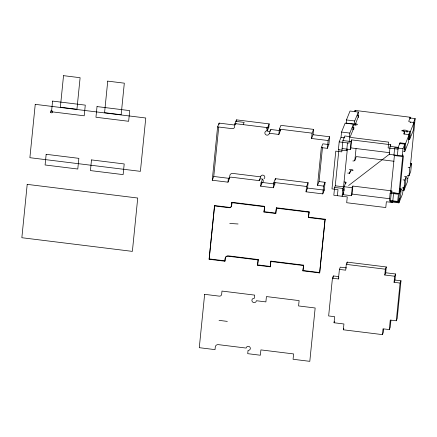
<?xml version="1.0" encoding="UTF-8"?>
<svg xmlns="http://www.w3.org/2000/svg" width="437" height="437" viewBox="0 0 437 437"><rect width="100%" height="100%" fill="white"/><g stroke="black" fill="none" stroke-linecap="round" stroke-linejoin="round"><path stroke-width="0.66" d="M346.224 123.447L346.432 119.94L350.032 111.036L358.324 112.058L358.029 116.794M354.478 125.179L354.462 124.064L346.115 123.119M349.726 173.32L349.747 171.949L349.425 173.276M264.063 178.711A2.092 2.005 22 0 0 263.719 175.363A2.092 2.005 22 0 0 260.665 176.859L232.806 173.418A2.791 2.671 22 0 0 229.775 175.745L229.507 178.411L227.988 182.174L212.245 180.23L217.599 126.877L219.123 123.114L233.719 124.916A2.234 2.136 22 0 0 236.04 123.524M212.245 180.23L213.764 176.466L218.713 127.167M218.986 124.463L219.123 123.114M325.155 219.21L319.649 272.934L302.912 270.869L303.6 265.155L270.907 261.118L270.219 266.827L257.568 265.264L258.256 259.556L228.322 255.858A2.791 2.671 22 0 0 225.29 258.185L224.869 261.228L209.126 259.283L214.485 205.931L214.633 205.554L229.234 207.362A2.234 2.136 22 0 0 231.659 205.499L231.981 202.298L264.675 206.335L263.986 212.049L275.731 213.502L276.419 207.788L309.112 211.825L308.429 217.539L325.002 219.587L325.155 219.21L308.577 217.162M209.126 259.283L214.633 205.554M227.988 182.174L228.256 179.509A2.791 2.671 22 0 1 231.288 177.182L259.146 180.623A2.092 2.005 22 0 1 261.419 178.875A2.092 2.005 22 0 1 263.293 181.131A2.092 2.005 22 0 1 261.02 182.879L260.681 186.211L273.333 187.773L274.857 184.01L274.988 182.677M280.505 129.347L280.368 130.679L270.858 129.505L269.334 133.269A2.256 2.158 22 0 1 266.887 135.148A2.256 2.158 22 0 1 264.871 132.717A2.256 2.158 22 0 1 267.318 130.838L268.842 127.074L269.159 123.895L236.466 119.858L234.948 123.622L234.625 126.823A2.234 2.136 22 0 1 232.2 128.68L217.599 126.877M236.335 121.136L236.466 119.858M224.869 261.228L225.137 258.562A2.791 2.671 22 0 1 228.169 256.235L258.103 259.933L258.256 259.556M231.981 202.298L231.506 205.876A2.234 2.136 22 0 1 229.081 207.733L214.485 205.931M267.318 130.838L267.641 127.659L269.159 123.895M257.568 265.264L258.103 259.933M263.986 212.049L264.675 206.335M273.333 187.773L273.868 182.442L275.392 178.678L308.085 182.715L307.55 188.052L306.031 191.816L322.768 193.881L324.287 190.117L325.068 182.316L319.054 181.573L317.535 185.337L323.549 186.08L325.068 182.316M269.334 133.269L278.85 134.443L279.385 129.112L280.904 125.348L313.602 129.385L313.067 134.722L311.543 138.485L328.121 140.534L329.64 136.77L313.067 134.722M275.255 180.011L275.392 178.678M270.219 266.827L270.907 261.118M275.731 213.502L276.419 207.788M306.031 191.816L306.566 186.479L308.085 182.715M311.543 138.485L312.078 133.148L313.602 129.385M302.912 270.869L303.6 265.155M308.429 217.539L309.112 211.825M317.535 185.337L321.326 147.597L322.845 143.833L328.859 144.576L329.64 136.77M319.054 181.573L322.506 147.203M322.768 193.881L323.549 186.08M321.326 147.597L327.34 148.34L328.121 140.534M319.649 272.934L325.002 219.587M338.926 149.416L335.272 185.807L334.611 187.446L333.824 195.252L347.273 196.912L346.688 202.719L385.778 207.548L386.363 201.741L392.655 202.517L393.611 192.979L399.626 193.722L403.411 155.982L397.397 155.239M353.315 128.462L352.894 129.499L353.429 124.168L345.143 123.141L341.543 132.05L341.007 137.382L339.183 141.899L338.396 149.705L346.688 150.727L347.349 149.088L343.558 186.828L342.898 188.467L342.116 196.273L343.728 192.285M337.391 195.689L338.003 189.62L331.989 188.877L335.774 151.136L341.789 151.879L342.93 140.534L344.771 135.973L350.299 136.655L353.894 127.751L352.67 127.599M338.691 276.605L333.344 275.944L332.431 278.205L328.646 315.946L334.66 316.688L334.048 322.757L343.93 323.981L343.345 329.788L382.441 334.616L383.353 332.355L383.675 329.132M333.141 277.965L333.344 275.944M346.688 150.727L347.47 142.921M399.385 188.746L401.226 188.975L400.423 196.978L398.582 201.539L390.498 200.539L391.301 192.537L391.962 190.898L352.872 186.069L352.069 194.072L351.408 195.71L343.324 194.711L344.127 186.708L345.951 182.191L344.11 181.967M344.023 191.045L344.159 189.713M349.431 137.076L349.829 133.072L353.429 124.168M345.814 183.524L345.951 182.191M342.127 148.536L350.212 149.536L351.015 141.533L351.676 139.895L390.765 144.723L390.634 146.056M350.212 149.536L350.873 147.897L351.676 139.895M354.959 111.757L355.095 110.424L410.354 117.253L410.223 118.585M332.431 278.205L338.446 278.948L339.407 269.411L340.319 267.149L346.607 267.925M353.697 129.751L353.894 127.751M354.402 124.146L354.724 120.967L358.324 112.058M350.463 172.025L350.594 170.692A2.256 0.634 5.7 0 0 352.981 170.091A2.256 0.634 5.7 0 0 349.36 169.474M355.363 125.239L355.516 123.737L358.58 116.149A2.791 0.781 5.7 0 0 357.357 115.297M358.449 117.482L358.58 116.149M354.822 160.761L356.04 148.607M351.408 195.71L352.211 187.708L352.872 186.069M385.696 272.759L395.578 273.977L394.666 276.233L384.784 275.015L385.696 272.759L386.281 266.952L347.191 262.124L346.279 264.38L345.694 270.186L339.407 269.411M347.06 263.413L347.191 262.124M390.765 144.723L390.104 146.362L389.301 154.365L397.386 155.364L398.189 147.362L400.013 142.844L405.541 143.527L409.141 134.623L403.613 133.94L404.662 131.346A2.256 0.634 5.7 0 1 402.674 130.461A2.256 0.634 5.7 0 1 405.154 130.128A2.256 0.634 5.7 0 1 407.137 131.013L410.43 131.422L414.03 122.513L410.714 122.103A2.234 0.623 5.7 0 1 408.748 121.229L410.354 117.253M390.126 193.22L389.34 201.025L397.632 202.047L398.413 194.247L390.126 193.22L390.787 191.581L394.442 155.19M390.765 200.512L390.629 201.845L398.921 202.866L402.515 193.962L403.471 187.588M384.784 275.015L385.368 269.208L386.281 266.952M399.882 144.177L400.013 142.844M382.441 334.616L383.02 328.81L389.312 329.585L390.225 327.329L390.924 320.332M404.394 134.012L404.662 131.346M402.985 148.7L394.698 147.673L393.912 155.479L402.204 156.506L402.985 148.7L404.826 144.139L399.729 143.511M399.074 192.608L402.865 154.867L402.204 156.506M398.582 201.539L399.385 193.536L401.226 188.975M398.921 202.866L399.32 198.868M404.826 144.139L404.291 149.476L405.012 147.695M403.509 151.377L404.738 151.53L405.541 143.527M407.005 132.345L407.137 131.013M389.312 329.585L390.268 320.048L396.283 320.791L397.195 318.529L400.986 280.794L394.972 280.051L394.059 282.307L400.074 283.05L400.986 280.794M394.059 282.307L394.666 276.233M409.141 134.623L408.338 142.626L404.738 151.53M402.182 187.844L404.023 188.074L404.826 180.071L406.219 176.624L404.493 176.411M402.537 190.603L403.81 190.761L404.301 186.883M410.665 122.606L410.714 122.103M394.972 280.051L395.578 273.977M408.311 139.261L409.627 139.425L410.43 131.422M406.219 176.624L405.416 184.627L404.023 188.074M408.185 175.92L407.41 181.858L403.81 190.761M414.03 122.513L413.227 130.516L409.627 139.425M407.355 175.516L409.016 175.718L409.819 167.715L411.55 163.427L410.201 163.263M410.474 165.186L415.15 118.591L409.409 117.881M411.55 163.427L410.747 171.43L409.016 175.718M396.283 320.791L400.074 283.05M409.251 138.442L409.027 139.201L409.819 131.788L408.661 134.662M243.234 124.643L244.146 122.387L235.86 121.36M259.146 180.623L260.665 176.859M278.85 134.443L280.368 130.679M261.02 182.879L262.539 179.115A2.092 2.005 22 0 0 262.834 179.132M260.681 186.211L262.205 182.447L274.857 184.01M327.34 148.34L328.859 144.576M354.598 111.654L355.095 110.424M350.594 170.692L349.551 173.287L347.705 173.057M343.324 194.711L343.777 193.58M338.446 278.948L338.904 277.817M413.418 122.879L415.15 118.591M334.048 322.757L334.507 321.627M410.021 135.295L409.513 136.557L408.994 136.491M343.345 329.788L343.804 328.657M342.635 190.106L344.258 188.86M348.589 185.539L389.722 153.971M229.747 223.454L238.072 223.979M357.482 115.199L358.001 115.259M346.432 119.94L354.724 120.967M401.532 130.761L407.268 131.471M341.543 132.05L349.829 133.072M234.948 123.622L267.641 127.659M279.385 129.112L312.078 133.148M341.007 137.382L344.831 137.857M342.93 140.534L351.015 141.533M390.104 146.362L398.189 147.362M339.183 141.899L349.037 143.118L349.622 137.311L388.712 142.14L388.127 147.946L398.009 149.164M350.873 147.897L389.291 152.644M394.027 161.264L356.292 156.599L354.686 160.576A2.234 0.623 5.7 0 1 352.845 160.958M408.158 167.513L409.819 167.715M407.213 178.591L407.732 178.657M402.985 179.842L404.826 180.071M390.787 191.581L392.06 191.739M344.127 186.708L352.211 187.708M391.301 192.537L399.385 193.536M335.272 185.807L343.558 186.828M334.611 187.446L342.898 188.467M273.868 182.442L306.566 186.479M213.764 176.466L229.507 178.411M307.55 188.052L324.287 190.117M352.069 194.072L389.815 198.737M231.828 202.675L264.522 206.712M276.266 208.165L308.964 212.202M264.139 211.672L275.884 213.125M346.279 264.38L385.368 269.208M270.754 261.495L303.447 265.532M209.279 258.906L225.022 260.851M257.715 264.888L270.372 266.455M303.065 270.492L319.802 272.562M219.041 320.365L227.333 321.392M270.858 129.505A2.256 2.158 22 0 1 266.794 130.434M266.384 129.265A2.256 2.158 22 0 1 267.324 127.424M268.203 127.085A2.256 2.158 22 0 1 268.842 127.074M355.516 123.737A2.092 0.584 5.7 0 1 357.373 124.518A2.092 0.584 5.7 0 1 355.357 124.9A2.092 0.584 5.7 0 1 353.216 124.174M27.203 184.376L21.85 237.723L132.373 251.379L137.726 198.027L27.203 184.376M35.239 104.35L29.885 157.697L140.403 171.353L145.761 118.001L35.239 104.35M46.164 154.31L45.093 164.978L77.786 169.021L78.857 158.347L46.164 154.31M52.582 101.089L51.511 111.763L84.204 115.8L85.281 105.131L52.582 101.089M63.529 75.661L60.361 107.229L76.939 109.272L80.108 77.71L63.529 75.661M91.508 159.909L90.437 170.583L123.13 174.62L124.201 163.951L91.508 159.909M97.025 106.579L95.954 117.253L128.647 121.289L129.718 110.621L97.025 106.579M107.737 81.124L104.569 112.686L121.147 114.734L124.316 83.172L107.737 81.124M204.636 294.33L199.283 347.683L215.026 349.627L215.294 346.962A2.791 2.671 22 0 1 218.325 344.635L246.184 348.076A2.092 2.005 22 0 1 248.456 346.333A2.092 2.005 22 0 1 250.33 348.589A2.092 2.005 22 0 1 248.052 350.332L247.719 353.67L260.37 355.232L260.905 349.895L293.604 353.932L293.069 359.269L309.806 361.339L315.159 307.987L298.58 305.938L299.116 300.607L266.423 296.565L265.887 301.901L256.372 300.727A2.256 2.158 22 0 1 253.924 302.606A2.256 2.158 22 0 1 251.909 300.175A2.256 2.158 22 0 1 254.356 298.296L254.678 295.112L221.98 291.075L221.663 294.276A2.234 2.136 22 0 1 219.237 296.139L204.636 294.33M50.637 112.396A1.114 1.071 22 0 0 52.544 112.194A1.114 1.071 22 0 0 51.358 110.692A1.114 1.071 22 0 0 50.637 112.396"/></g></svg>
